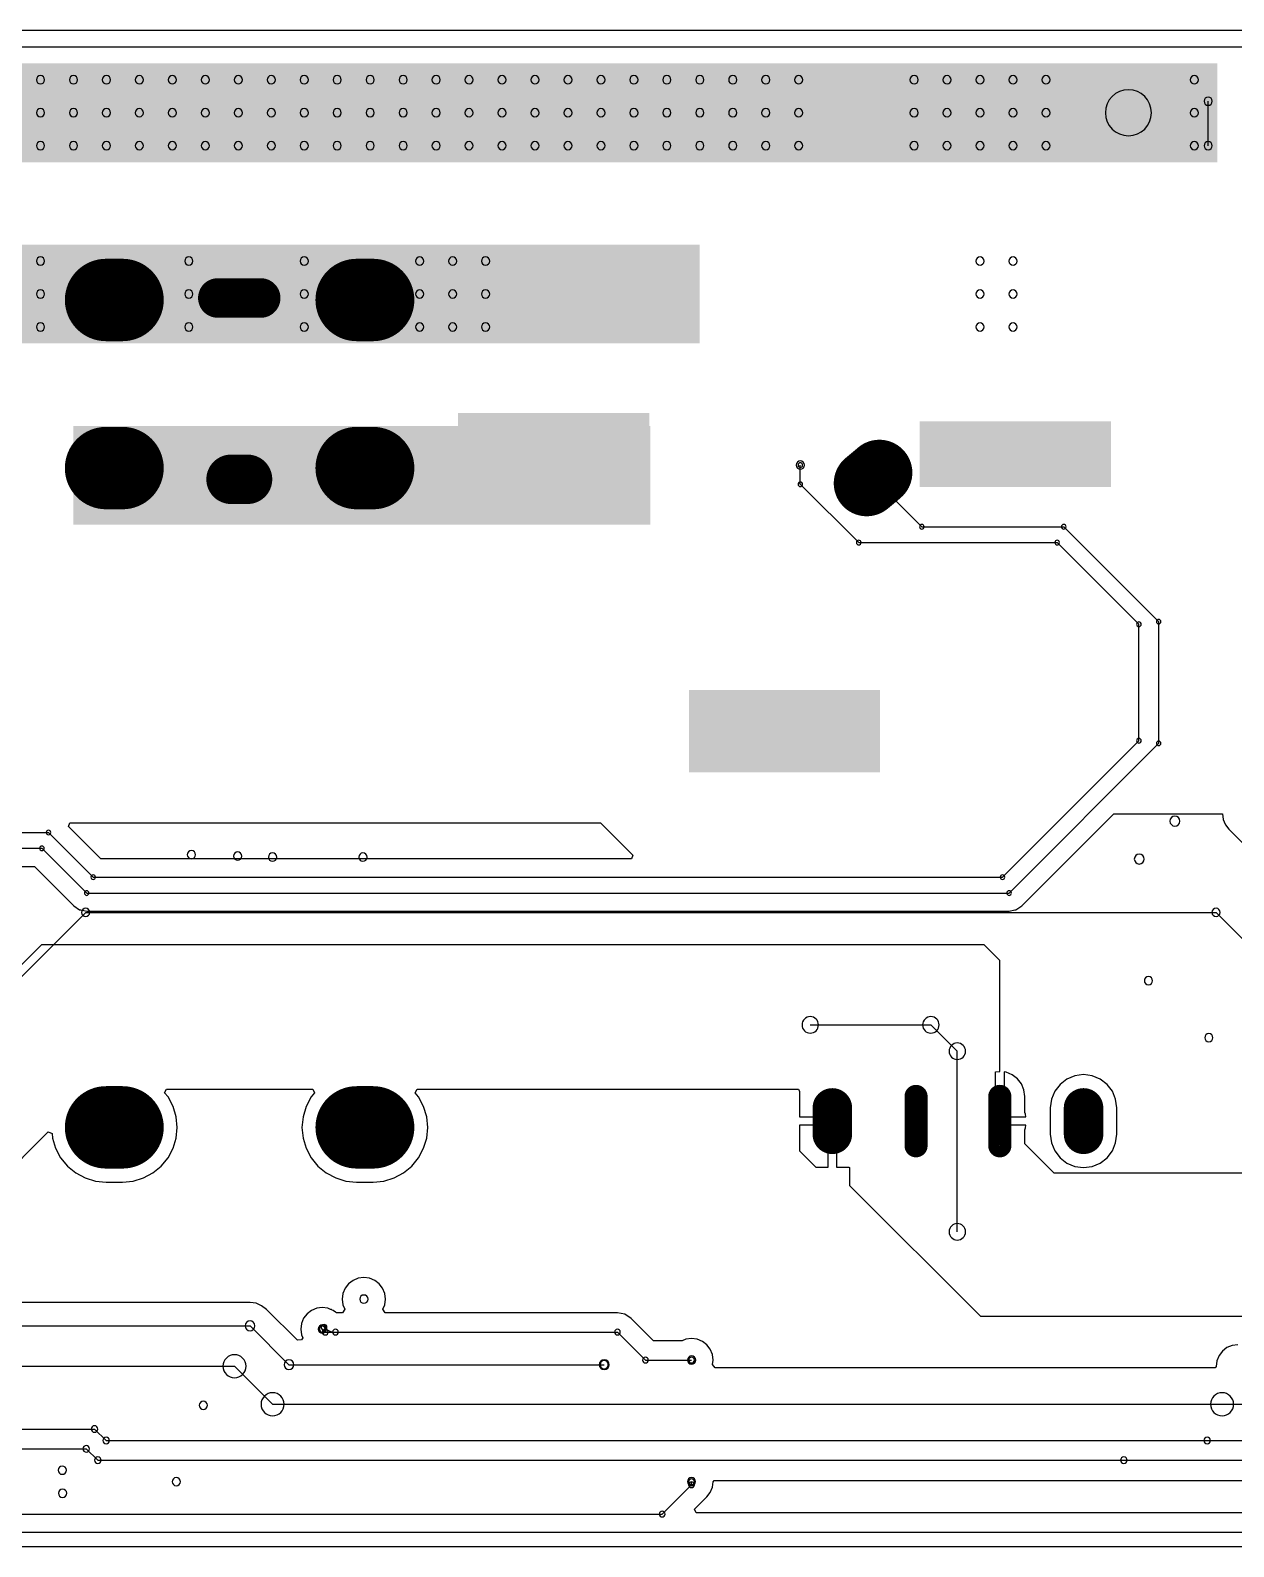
# Model space of a CAD drawing. Header units: inches. Extents: x 32166 to 34772, y 2386 to 4229.
# Drawn here: x 33902.7 to 34060.4, y 3322.5 to 3521.2 of the extents above; entities that cross this region are included whole.
import ezdxf

# ---------------------------------------------------------------- set-up
doc = ezdxf.new("R2010")
doc.units = ezdxf.units.IN
doc.header["$LTSCALE"] = 0.64311
doc.header["$MEASUREMENT"] = 0
for name, color, linetype in [('KEEPOUTLAYER', 6, 'CONTINUOUS'), ('MIDLAYER2', 76, 'CONTINUOUS'), ('MULTILAYER', 9, 'CONTINUOUS')]:
    doc.layers.add(name, color=color, linetype=linetype)

msp = doc.modelspace()

# ---------------------------------------------------------------- linework, layer by layer
at = {"layer": 'KEEPOUTLAYER'}
for p, q in [((32893.17, 3521.21), (34340.37, 3521.21)), ((34004.92, 3390.87), (34020.73, 3390.87)), ((34020.73, 3390.87), (34024.19, 3387.42)), ((34024.19, 3363.75), (34024.19, 3387.42)), ((32893.17, 3322.49), (34340.37, 3322.49))]:
    msp.add_line(p, q, dxfattribs=at)
for centre, start, end in [((34004.92, 3390.87), 0, 180), ((34004.92, 3390.87), 180, 0), ((34020.73, 3390.87), 0, 180), ((34020.73, 3390.87), 0, 180), ((34020.73, 3390.87), 180, 0), ((34020.73, 3390.87), 180, 0), ((34024.19, 3387.42), 0, 180), ((34024.19, 3387.42), 0, 180), ((34024.19, 3387.42), 180, 0), ((34024.19, 3387.42), 180, 0), ((34024.19, 3363.75), 0, 180), ((34024.19, 3363.75), 180, 0)]:
    msp.add_arc(centre, 1.08, start, end, dxfattribs=at)
at = {"layer": 'MIDLAYER2'}
for p, q in [((32961.21, 3519.05), (34061.77, 3519.05)), ((34057.06, 3506.09), (34057.06, 3511.92)), ((34003.62, 3461.72), (34003.62, 3464.23)), ((34003.62, 3461.72), (34011.27, 3454.08)), ((34013.15, 3462.54), (34019.54, 3456.15)), ((34019.54, 3456.15), (34038.14, 3456.15)), ((34038.14, 3456.15), (34050.58, 3443.71)), ((34011.27, 3454.08), (34037.28, 3454.08)), ((34037.28, 3454.08), (34047.99, 3443.37)), ((34047.99, 3428.11), (34047.99, 3443.37)), ((34050.58, 3427.77), (34050.58, 3443.71)), ((34030.11, 3410.23), (34047.99, 3428.11)), ((34030.97, 3408.15), (34050.58, 3427.77)), ((34032.65, 3406.47), (34044.7, 3418.52)), ((34044.7, 3418.52), (34058.94, 3418.52)), ((34058.94, 3418.52), (34058.94, 3418.52)), ((34058.94, 3418.52), (34059.03, 3417.79)), ((33877.68, 3416.08), (33905.1, 3416.08)), ((33905.1, 3416.08), (33910.95, 3410.23)), ((33907.7, 3416.85), (33907.91, 3417.36)), ((33911.94, 3412.61), (33907.7, 3416.85)), ((33907.91, 3417.36), (33977.44, 3417.36)), ((33977.44, 3417.36), (33981.69, 3413.11)), ((34059.03, 3417.79), (34059.15, 3417.5)), ((34059.15, 3417.5), (34059.32, 3417.1)), ((34059.32, 3417.1), (34059.77, 3416.52)), ((34059.77, 3416.52), (34065.29, 3411)), ((33878.54, 3414.01), (33904.24, 3414.01)), ((33904.24, 3414.01), (33910.1, 3408.15)), ((33981.48, 3412.61), (33911.94, 3412.61)), ((33981.69, 3413.11), (33981.48, 3412.61)), ((33892.79, 3411.63), (33903.26, 3411.63)), ((33903.26, 3411.63), (33908.41, 3406.47)), ((33910.95, 3410.23), (34030.11, 3410.23)), ((33910.1, 3408.15), (34030.97, 3408.15)), ((33908.41, 3406.47), (33908.41, 3406.47)), ((33908.41, 3406.47), (33909.18, 3405.96)), ((34031.88, 3405.96), (34032.65, 3406.47)), ((33894.15, 3389.79), (33909.97, 3405.61)), ((33909.18, 3405.96), (33909.34, 3405.93)), ((33909.34, 3405.93), (33910.1, 3405.78)), ((33909.97, 3405.61), (34058.1, 3405.61)), ((33910.1, 3405.78), (33910.1, 3405.78)), ((33910.1, 3405.78), (34030.97, 3405.78)), ((34030.97, 3405.78), (34031.73, 3405.93)), ((34030.97, 3405.78), (34030.97, 3405.78)), ((34031.73, 3405.93), (34031.88, 3405.96)), ((34058.1, 3405.61), (34062.07, 3401.63)), ((33904.18, 3401.37), (33896.22, 3393.42)), ((34027.69, 3401.37), (33904.18, 3401.37)), ((34029.76, 3399.3), (34027.69, 3401.37)), ((34029.76, 3384.77), (34029.76, 3399.3)), ((34029.21, 3384.7), (34029.76, 3384.77)), ((34029.21, 3378.26), (34029.21, 3384.7)), ((34030.61, 3384.66), (34030.31, 3384.7)), ((34030.31, 3384.7), (34030.31, 3378.81)), ((34031.39, 3384.33), (34030.61, 3384.66)), ((34032.07, 3383.81), (34031.39, 3384.33)), ((34040.73, 3384.35), (34039.6, 3384.2)), ((34041.86, 3384.2), (34040.73, 3384.35)), ((33920.32, 3381.95), (33920.55, 3382.45)), ((33920.55, 3382.45), (33939.73, 3382.45)), ((33939.73, 3382.45), (33939.96, 3381.95)), ((33953.15, 3381.95), (33953.39, 3382.45)), ((33953.39, 3382.45), (34003.37, 3382.45)), ((34003.37, 3382.45), (34003.49, 3382.15)), ((34032.59, 3383.13), (34032.07, 3383.81)), ((34032.92, 3382.35), (34032.59, 3383.13)), ((34033.03, 3381.5), (34032.92, 3382.35)), ((34037.65, 3383.07), (34036.96, 3382.17)), ((34038.55, 3383.76), (34037.65, 3383.07)), ((34039.6, 3384.2), (34038.55, 3383.76)), ((34042.91, 3383.76), (34041.86, 3384.2)), ((34043.81, 3383.07), (34042.91, 3383.76)), ((34044.51, 3382.17), (34043.81, 3383.07)), ((33920.76, 3381.42), (33920.32, 3381.95)), ((33921.42, 3380.18), (33920.76, 3381.42)), ((33939.52, 3381.42), (33938.86, 3380.18)), ((33939.96, 3381.95), (33939.52, 3381.42)), ((33953.59, 3381.42), (33953.15, 3381.95)), ((33954.25, 3380.18), (33953.59, 3381.42)), ((34003.49, 3382.15), (34003.49, 3382.15)), ((34003.49, 3382.15), (34003.49, 3382.15)), ((34003.49, 3382.15), (34003.49, 3378.81)), ((34033.03, 3379.4), (34033.03, 3381.5)), ((34036.52, 3381.12), (34036.37, 3379.99)), ((34036.96, 3382.17), (34036.52, 3381.12)), ((34044.94, 3381.12), (34044.51, 3382.17)), ((34045.09, 3379.99), (34044.94, 3381.12)), ((33921.83, 3378.84), (33921.42, 3380.18)), ((33921.97, 3377.44), (33921.83, 3378.84)), ((33938.45, 3378.84), (33938.31, 3377.44)), ((33938.86, 3380.18), (33938.45, 3378.84)), ((33954.66, 3378.84), (33954.25, 3380.18)), ((33954.8, 3377.44), (33954.66, 3378.84)), ((34003.49, 3378.81), (34007.81, 3378.81)), ((34007.81, 3378.81), (34007.81, 3378.26)), ((34007.81, 3378.26), (34008.36, 3378.26)), ((34008.36, 3378.26), (34008.36, 3372.21)), ((34029.76, 3378.26), (34029.21, 3378.26)), ((34029.76, 3377.71), (34029.76, 3378.26)), ((34030.31, 3378.81), (34033.17, 3378.81)), ((34033.13, 3379.16), (34033.03, 3379.4)), ((34033.17, 3378.81), (34033.13, 3379.16)), ((34036.37, 3379.99), (34036.37, 3376.53)), ((34045.09, 3376.53), (34045.09, 3379.99)), ((33883.2, 3354.99), (33905.04, 3376.84)), ((33905.04, 3376.84), (33905.56, 3376.65)), ((33905.56, 3376.65), (33905.62, 3376.04)), ((33921.83, 3376.04), (33921.97, 3377.44)), ((33938.31, 3377.44), (33938.45, 3376.04)), ((33954.66, 3376.04), (33954.8, 3377.44)), ((34007.26, 3377.71), (34003.49, 3377.71)), ((34003.49, 3377.71), (34003.49, 3374.37)), ((34007.26, 3372.21), (34007.26, 3377.71)), ((34033.17, 3377.71), (34029.76, 3377.71)), ((34033.03, 3377.12), (34033.13, 3377.36)), ((34033.03, 3375.29), (34033.03, 3377.12)), ((34033.13, 3377.36), (34033.17, 3377.71)), ((34036.37, 3376.53), (34036.52, 3375.4)), ((34044.94, 3375.4), (34045.09, 3376.53)), ((33905.62, 3376.04), (33906.03, 3374.7)), ((33906.03, 3374.7), (33906.69, 3373.46)), ((33920.76, 3373.46), (33921.42, 3374.7)), ((33921.42, 3374.7), (33921.83, 3376.04)), ((33938.45, 3376.04), (33938.86, 3374.7)), ((33938.86, 3374.7), (33939.52, 3373.46)), ((33953.59, 3373.46), (33954.25, 3374.7)), ((33954.25, 3374.7), (33954.66, 3376.04)), ((34003.49, 3374.37), (34005.65, 3372.21)), ((34036.89, 3371.43), (34033.03, 3375.29)), ((34036.52, 3375.4), (34036.96, 3374.35)), ((34036.96, 3374.35), (34037.65, 3373.45)), ((34043.81, 3373.45), (34044.51, 3374.35)), ((34044.51, 3374.35), (34044.94, 3375.4)), ((33906.69, 3373.46), (33907.58, 3372.37)), ((33907.58, 3372.37), (33908.66, 3371.48)), ((33918.78, 3371.48), (33919.87, 3372.37)), ((33919.87, 3372.37), (33920.76, 3373.46)), ((33939.52, 3373.46), (33940.41, 3372.37)), ((33940.41, 3372.37), (33941.5, 3371.48)), ((33951.62, 3371.48), (33952.7, 3372.37)), ((33952.7, 3372.37), (33953.59, 3373.46)), ((34037.65, 3373.45), (34038.55, 3372.76)), ((34038.55, 3372.76), (34039.6, 3372.32)), ((34039.6, 3372.32), (34040.73, 3372.17)), ((34040.73, 3372.17), (34041.86, 3372.32)), ((34041.86, 3372.32), (34042.91, 3372.76)), ((34042.91, 3372.76), (34043.81, 3373.45)), ((33908.66, 3371.48), (33909.9, 3370.82)), ((33909.9, 3370.82), (33911.25, 3370.41)), ((33911.25, 3370.41), (33912.64, 3370.28)), ((33914.8, 3370.28), (33916.2, 3370.41)), ((33916.2, 3370.41), (33917.54, 3370.82)), ((33917.54, 3370.82), (33918.78, 3371.48)), ((33941.5, 3371.48), (33942.73, 3370.82)), ((33942.73, 3370.82), (33944.08, 3370.41)), ((33944.08, 3370.41), (33945.48, 3370.28)), ((33947.64, 3370.28), (33949.03, 3370.41)), ((33949.03, 3370.41), (33950.38, 3370.82)), ((33950.38, 3370.82), (33951.62, 3371.48)), ((34005.65, 3372.21), (34007.26, 3372.21)), ((34008.36, 3372.21), (34009.97, 3372.21)), ((34009.97, 3372.21), (34009.97, 3372.21)), ((34009.97, 3372.21), (34009.97, 3372.21)), ((34009.97, 3372.21), (34010.06, 3372.18)), ((34010.06, 3372.18), (34010.06, 3369.84)), ((34082.77, 3371.43), (34036.89, 3371.43)), ((33912.64, 3370.28), (33914.8, 3370.28)), ((33945.48, 3370.28), (33947.64, 3370.28)), ((34010.06, 3369.84), (34027.21, 3352.69)), ((33944.42, 3356.93), (33943.97, 3356.35)), ((33945.01, 3357.39), (33944.42, 3356.93)), ((33945.69, 3357.67), (33945.01, 3357.39)), ((33946.43, 3357.76), (33945.69, 3357.67)), ((33947.16, 3357.67), (33946.43, 3357.76)), ((33947.84, 3357.39), (33947.16, 3357.67)), ((33948.43, 3356.93), (33947.84, 3357.39)), ((33948.88, 3356.35), (33948.43, 3356.93)), ((33931.51, 3354.48), (33883.41, 3354.48)), ((33932.3, 3354.38), (33931.51, 3354.48)), ((33943.69, 3355.67), (33943.59, 3354.93)), ((33943.59, 3354.93), (33943.69, 3354.2)), ((33943.97, 3356.35), (33943.69, 3355.67)), ((33949.16, 3355.67), (33948.88, 3356.35)), ((33949.26, 3354.93), (33949.16, 3355.67)), ((33949.16, 3354.2), (33949.26, 3354.93)), ((33933.03, 3354.07), (33932.3, 3354.38)), ((33933.67, 3353.59), (33933.03, 3354.07)), ((33937.71, 3349.54), (33933.67, 3353.59)), ((33938.53, 3352.42), (33938.25, 3351.73)), ((33938.98, 3353), (33938.53, 3352.42)), ((33939.57, 3353.45), (33938.98, 3353)), ((33940.25, 3353.74), (33939.57, 3353.45)), ((33940.98, 3353.83), (33940.25, 3353.74)), ((33941.72, 3353.74), (33940.98, 3353.83)), ((33942.06, 3353.59), (33941.72, 3353.74)), ((33942.18, 3353.57), (33942.06, 3353.59)), ((33942.28, 3353.5), (33942.18, 3353.57)), ((33942.4, 3353.45), (33942.28, 3353.5)), ((33942.69, 3353.23), (33942.4, 3353.45)), ((33942.82, 3353.14), (33942.69, 3353.23)), ((33943.63, 3353.14), (33942.82, 3353.14)), ((33943.94, 3353.6), (33943.63, 3353.14)), ((33943.69, 3354.2), (33943.94, 3353.6)), ((33948.91, 3353.6), (33949.16, 3354.2)), ((33949.22, 3353.14), (33948.91, 3353.6)), ((33979.65, 3353.14), (33949.22, 3353.14)), ((33980.62, 3352.95), (33979.65, 3353.14)), ((33981.44, 3352.4), (33980.62, 3352.95)), ((34027.21, 3352.69), (34090.07, 3352.69)), ((33877.61, 3351.43), (33931.51, 3351.43)), ((33931.51, 3351.43), (33936.61, 3346.34)), ((33938.25, 3351.73), (33938.15, 3351)), ((33938.15, 3351), (33938.25, 3350.27)), ((33940.98, 3351), (33941.37, 3350.61)), ((33941.37, 3350.61), (33979.65, 3350.61)), ((33979.65, 3350.61), (33983.32, 3346.94)), ((33984.37, 3349.47), (33981.44, 3352.4)), ((33938.26, 3349.6), (33937.71, 3349.54)), ((33938.25, 3350.27), (33938.42, 3349.84)), ((33938.42, 3349.84), (33938.26, 3349.6)), ((33988.14, 3349.47), (33984.37, 3349.47)), ((33988.63, 3349.68), (33988.14, 3349.47)), ((33989.37, 3349.77), (33988.63, 3349.68)), ((33990.1, 3349.68), (33989.37, 3349.77)), ((33990.78, 3349.39), (33990.1, 3349.68)), ((33991.37, 3348.94), (33990.78, 3349.39)), ((33991.82, 3348.36), (33991.37, 3348.94)), ((34059.53, 3348.57), (34058.95, 3348.12)), ((34060.22, 3348.86), (34059.53, 3348.57)), ((34060.95, 3348.95), (34060.22, 3348.86)), ((33983.32, 3346.94), (33989.37, 3346.94)), ((33992.1, 3347.67), (33991.82, 3348.36)), ((33992.2, 3346.94), (33992.1, 3347.67)), ((33992.12, 3346.36), (33992.2, 3346.94)), ((34058.21, 3346.85), (34058.12, 3346.12)), ((34058.5, 3347.54), (34058.21, 3346.85)), ((34058.95, 3348.12), (34058.5, 3347.54)), ((33899.62, 3346.14), (33929.47, 3346.14)), ((33929.47, 3346.14), (33934.46, 3341.15)), ((33936.61, 3346.34), (33977.92, 3346.34)), ((33992.48, 3345.94), (33992.12, 3346.36)), ((34057.96, 3345.94), (33992.48, 3345.94)), ((34058.12, 3346.12), (34057.96, 3345.94)), ((33934.46, 3341.15), (34058.89, 3341.15)), ((34058.89, 3341.15), (34058.89, 3341.15)), ((34058.89, 3341.15), (34071.97, 3341.15)), ((33891.7, 3337.91), (33911.12, 3337.91)), ((33911.12, 3337.91), (33912.64, 3336.4)), ((33892.77, 3335.32), (33910.05, 3335.32)), ((33910.05, 3335.32), (33911.56, 3333.81)), ((33912.64, 3336.4), (34056.92, 3336.4)), ((34056.92, 3336.4), (34056.92, 3336.4)), ((34056.92, 3336.4), (34087.01, 3336.4)), ((33911.56, 3333.81), (34046, 3333.81)), ((34046, 3333.81), (34046, 3333.81)), ((34046, 3333.81), (34088.08, 3333.81)), ((33985.52, 3326.76), (33989.36, 3330.61)), ((33989.36, 3330.61), (33989.36, 3331)), ((33992.1, 3330.27), (33992.2, 3331)), ((33992.2, 3331), (33992.34, 3331.17)), ((33992.34, 3331.17), (34046, 3331.17)), ((34046, 3331.17), (34046, 3331.16)), ((34046, 3331.16), (34088.08, 3331.16)), ((33989.76, 3327.42), (33991.16, 3328.82)), ((33991.16, 3328.82), (33991.18, 3328.85)), ((33991.18, 3328.85), (33991.37, 3329)), ((33991.37, 3329), (33991.82, 3329.58)), ((33991.82, 3329.58), (33992.1, 3330.27)), ((33774.02, 3326.76), (33985.52, 3326.76)), ((33989.97, 3326.92), (33989.76, 3327.42)), ((34099.45, 3326.92), (33989.97, 3326.92)), ((33712.65, 3324.38), (34283.21, 3324.38))]:
    msp.add_line(p, q, dxfattribs=at)
for points, const_width in [([(33912.64, 3485.87), (33914.8, 3485.87)], 10.8), ([(33945.48, 3485.87), (33947.64, 3485.87)], 10.8), ([(33932.9, 3486.13), (33927.29, 3486.13)], 5.18), ([(33912.64, 3463.84), (33914.8, 3463.84)], 10.8), ([(33945.48, 3463.84), (33947.64, 3463.84)], 10.8), ([(34013.98, 3463.23), (34012.32, 3461.84)], 8.64), ([(33931.18, 3462.37), (33929.02, 3462.37)], 6.48), ([(33912.64, 3377.44), (33914.8, 3377.44)], 10.8), ([(33945.48, 3377.44), (33947.64, 3377.44)], 10.8), ([(34007.81, 3379.99), (34007.81, 3376.53)], 5.18), ([(34018.79, 3381.5), (34018.79, 3375.02)], 3.02), ([(34029.76, 3381.5), (34029.76, 3375.02)], 3.02), ([(34040.73, 3379.99), (34040.73, 3376.53)], 5.18)]:
    msp.add_lwpolyline(points, dxfattribs=dict(at, const_width=const_width))
for points, const_width in [([(33915.34, 3485.87, 1), (33909.94, 3485.87, 1)], 5.4), ([(33917.5, 3485.87, 1), (33912.1, 3485.87, 1)], 5.4), ([(33948.18, 3485.87, 1), (33942.78, 3485.87, 1)], 5.4), ([(33950.34, 3485.87, 1), (33944.94, 3485.87, 1)], 5.4), ([(33927.29, 3487.43, 1), (33927.29, 3484.83, 1)], 2.59), ([(33932.9, 3487.43, 1), (33932.9, 3484.83, 1)], 2.59), ([(33915.34, 3463.84, 1), (33909.94, 3463.84, 1)], 5.4), ([(33917.5, 3463.84, 1), (33912.1, 3463.84, 1)], 5.4), ([(33948.18, 3463.84, 1), (33942.78, 3463.84, 1)], 5.4), ([(33950.34, 3463.84, 1), (33944.94, 3463.84, 1)], 5.4), ([(34010.93, 3463.5, 1), (34013.71, 3460.19, 1)], 4.32), ([(34012.59, 3464.89, 1), (34015.37, 3461.58, 1)], 4.32), ([(33929.02, 3463.99, 1), (33929.02, 3460.75, 1)], 3.24), ([(33931.18, 3463.99, 1), (33931.18, 3460.75, 1)], 3.24), ([(33915.34, 3377.44, 1), (33909.94, 3377.44, 1)], 5.4), ([(33917.5, 3377.44, 1), (33912.1, 3377.44, 1)], 5.4), ([(33948.18, 3377.44, 1), (33942.78, 3377.44, 1)], 5.4), ([(33950.34, 3377.44, 1), (33944.94, 3377.44, 1)], 5.4), ([(34006.52, 3379.99, 1), (34009.11, 3379.99, 1)], 2.59), ([(34018.03, 3381.5, 1), (34019.54, 3381.5, 1)], 1.51), ([(34029, 3381.5, 1), (34030.52, 3381.5, 1)], 1.51), ([(34039.44, 3379.99, 1), (34042.03, 3379.99, 1)], 2.59), ([(34006.52, 3376.53, 1), (34009.11, 3376.53, 1)], 2.59), ([(34039.44, 3376.53, 1), (34042.03, 3376.53, 1)], 2.59), ([(34018.03, 3375.02, 1), (34019.54, 3375.02, 1)], 1.51), ([(34029, 3375.02, 1), (34030.52, 3375.02, 1)], 1.51)]:
    msp.add_lwpolyline(points, format="xyb", close=True, dxfattribs=dict(at, const_width=const_width))
for centre, radius, start, end in [((33904.05, 3514.73), 0.54, 0, 180), ((33904.05, 3514.73), 0.54, 180, 0), ((33908.37, 3514.73), 0.54, 0, 180), ((33908.37, 3514.73), 0.54, 180, 0), ((33912.69, 3514.73), 0.54, 0, 180), ((33912.69, 3514.73), 0.54, 180, 0), ((33917.01, 3514.73), 0.54, 0, 180), ((33917.01, 3514.73), 0.54, 180, 0), ((33921.33, 3514.73), 0.54, 0, 180), ((33921.33, 3514.73), 0.54, 180, 0), ((33925.65, 3514.73), 0.54, 0, 180), ((33925.65, 3514.73), 0.54, 180, 0), ((33929.97, 3514.73), 0.54, 0, 180), ((33929.97, 3514.73), 0.54, 180, 0), ((33934.29, 3514.73), 0.54, 0, 180), ((33934.29, 3514.73), 0.54, 180, 0), ((33938.61, 3514.73), 0.54, 0, 180), ((33938.61, 3514.73), 0.54, 180, 0), ((33942.93, 3514.73), 0.54, 0, 180), ((33942.93, 3514.73), 0.54, 180, 0), ((33947.25, 3514.73), 0.54, 0, 180), ((33947.25, 3514.73), 0.54, 180, 0), ((33951.57, 3514.73), 0.54, 0, 180), ((33951.57, 3514.73), 0.54, 180, 0), ((33955.89, 3514.73), 0.54, 0, 180), ((33955.89, 3514.73), 0.54, 180, 0), ((33960.21, 3514.73), 0.54, 0, 180), ((33960.21, 3514.73), 0.54, 180, 0), ((33964.53, 3514.73), 0.54, 0, 180), ((33964.53, 3514.73), 0.54, 180, 0), ((33968.85, 3514.73), 0.54, 0, 180), ((33968.85, 3514.73), 0.54, 180, 0), ((33973.17, 3514.73), 0.54, 0, 180), ((33973.17, 3514.73), 0.54, 180, 0), ((33977.49, 3514.73), 0.54, 0, 180), ((33977.49, 3514.73), 0.54, 180, 0), ((33981.81, 3514.73), 0.54, 0, 180), ((33981.81, 3514.73), 0.54, 180, 0), ((33986.13, 3514.73), 0.54, 0, 180), ((33986.13, 3514.73), 0.54, 180, 0), ((33990.45, 3514.73), 0.54, 0, 180), ((33990.45, 3514.73), 0.54, 180, 0), ((33994.77, 3514.73), 0.54, 0, 180), ((33994.77, 3514.73), 0.54, 180, 0), ((33999.09, 3514.73), 0.54, 0, 180), ((33999.09, 3514.73), 0.54, 180, 0), ((34003.41, 3514.73), 0.54, 0, 180), ((34003.41, 3514.73), 0.54, 180, 0), ((34018.53, 3514.73), 0.54, 0, 180), ((34018.53, 3514.73), 0.54, 180, 0), ((34022.85, 3514.73), 0.54, 0, 180), ((34022.85, 3514.73), 0.54, 180, 0), ((34027.17, 3514.73), 0.54, 0, 180), ((34027.17, 3514.73), 0.54, 180, 0), ((34031.49, 3514.73), 0.54, 0, 180), ((34031.49, 3514.73), 0.54, 180, 0), ((34035.81, 3514.73), 0.54, 0, 180), ((34035.81, 3514.73), 0.54, 180, 0), ((34046.61, 3510.41), 3.02, 0, 180), ((34055.25, 3514.73), 0.54, 0, 180), ((34055.25, 3514.73), 0.54, 180, 0), ((34057.06, 3511.92), 0.54, 0, 180), ((34057.06, 3511.92), 0.54, 180, 0), ((33904.05, 3510.41), 0.54, 0, 180), ((33904.05, 3510.41), 0.54, 180, 0), ((33908.37, 3510.41), 0.54, 0, 180), ((33908.37, 3510.41), 0.54, 180, 0), ((33912.69, 3510.41), 0.54, 0, 180), ((33912.69, 3510.41), 0.54, 180, 0), ((33917.01, 3510.41), 0.54, 0, 180), ((33917.01, 3510.41), 0.54, 180, 0), ((33921.33, 3510.41), 0.54, 0, 180), ((33921.33, 3510.41), 0.54, 180, 0), ((33925.65, 3510.41), 0.54, 0, 180), ((33925.65, 3510.41), 0.54, 180, 0), ((33929.97, 3510.41), 0.54, 0, 180), ((33929.97, 3510.41), 0.54, 180, 0), ((33934.29, 3510.41), 0.54, 0, 180), ((33934.29, 3510.41), 0.54, 180, 0), ((33938.61, 3510.41), 0.54, 0, 180), ((33938.61, 3510.41), 0.54, 180, 0), ((33942.93, 3510.41), 0.54, 0, 180), ((33942.93, 3510.41), 0.54, 180, 0), ((33947.25, 3510.41), 0.54, 0, 180), ((33947.25, 3510.41), 0.54, 180, 0), ((33951.57, 3510.41), 0.54, 0, 180), ((33951.57, 3510.41), 0.54, 180, 0), ((33955.89, 3510.41), 0.54, 0, 180), ((33955.89, 3510.41), 0.54, 180, 0), ((33960.21, 3510.41), 0.54, 0, 180), ((33960.21, 3510.41), 0.54, 180, 0), ((33964.53, 3510.41), 0.54, 0, 180), ((33964.53, 3510.41), 0.54, 180, 0), ((33968.85, 3510.41), 0.54, 0, 180), ((33968.85, 3510.41), 0.54, 180, 0), ((33973.17, 3510.41), 0.54, 0, 180), ((33973.17, 3510.41), 0.54, 180, 0), ((33977.49, 3510.41), 0.54, 0, 180), ((33977.49, 3510.41), 0.54, 180, 0), ((33981.81, 3510.41), 0.54, 0, 180), ((33981.81, 3510.41), 0.54, 180, 0), ((33986.13, 3510.41), 0.54, 0, 180), ((33986.13, 3510.41), 0.54, 180, 0), ((33990.45, 3510.41), 0.54, 0, 180), ((33990.45, 3510.41), 0.54, 180, 0), ((33994.77, 3510.41), 0.54, 0, 180), ((33994.77, 3510.41), 0.54, 180, 0), ((33999.09, 3510.41), 0.54, 0, 180), ((33999.09, 3510.41), 0.54, 180, 0), ((34003.41, 3510.41), 0.54, 0, 180), ((34003.41, 3510.41), 0.54, 180, 0), ((34018.53, 3510.41), 0.54, 0, 180), ((34018.53, 3510.41), 0.54, 180, 0), ((34022.85, 3510.41), 0.54, 0, 180), ((34022.85, 3510.41), 0.54, 180, 0), ((34027.17, 3510.41), 0.54, 0, 180), ((34027.17, 3510.41), 0.54, 180, 0), ((34031.49, 3510.41), 0.54, 0, 180), ((34031.49, 3510.41), 0.54, 180, 0), ((34035.81, 3510.41), 0.54, 0, 180), ((34035.81, 3510.41), 0.54, 180, 0), ((34046.61, 3510.41), 3.02, 180, 0), ((34055.25, 3510.41), 0.54, 0, 180), ((34055.25, 3510.41), 0.54, 180, 0), ((33904.05, 3506.09), 0.54, 0, 180), ((33904.05, 3506.09), 0.54, 180, 0), ((33908.37, 3506.09), 0.54, 0, 180), ((33908.37, 3506.09), 0.54, 180, 0), ((33912.69, 3506.09), 0.54, 0, 180), ((33912.69, 3506.09), 0.54, 180, 0), ((33917.01, 3506.09), 0.54, 0, 180), ((33917.01, 3506.09), 0.54, 180, 0), ((33921.33, 3506.09), 0.54, 0, 180), ((33921.33, 3506.09), 0.54, 180, 0), ((33925.65, 3506.09), 0.54, 0, 180), ((33925.65, 3506.09), 0.54, 180, 0), ((33929.97, 3506.09), 0.54, 0, 180), ((33929.97, 3506.09), 0.54, 180, 0), ((33934.29, 3506.09), 0.54, 0, 180), ((33934.29, 3506.09), 0.54, 180, 0), ((33938.61, 3506.09), 0.54, 0, 180), ((33938.61, 3506.09), 0.54, 180, 0), ((33942.93, 3506.09), 0.54, 0, 180), ((33942.93, 3506.09), 0.54, 180, 0), ((33947.25, 3506.09), 0.54, 0, 180), ((33947.25, 3506.09), 0.54, 180, 0), ((33951.57, 3506.09), 0.54, 0, 180), ((33951.57, 3506.09), 0.54, 180, 0), ((33955.89, 3506.09), 0.54, 0, 180), ((33955.89, 3506.09), 0.54, 180, 0), ((33960.21, 3506.09), 0.54, 0, 180), ((33960.21, 3506.09), 0.54, 180, 0), ((33964.53, 3506.09), 0.54, 0, 180), ((33964.53, 3506.09), 0.54, 180, 0), ((33968.85, 3506.09), 0.54, 0, 180), ((33968.85, 3506.09), 0.54, 180, 0), ((33973.17, 3506.09), 0.54, 0, 180), ((33973.17, 3506.09), 0.54, 180, 0), ((33977.49, 3506.09), 0.54, 0, 180), ((33977.49, 3506.09), 0.54, 180, 0), ((33981.81, 3506.09), 0.54, 0, 180), ((33981.81, 3506.09), 0.54, 180, 0), ((33986.13, 3506.09), 0.54, 0, 180), ((33986.13, 3506.09), 0.54, 180, 0), ((33990.45, 3506.09), 0.54, 0, 180), ((33990.45, 3506.09), 0.54, 180, 0), ((33994.77, 3506.09), 0.54, 0, 180), ((33994.77, 3506.09), 0.54, 180, 0), ((33999.09, 3506.09), 0.54, 0, 180), ((33999.09, 3506.09), 0.54, 180, 0), ((34003.41, 3506.09), 0.54, 0, 180), ((34003.41, 3506.09), 0.54, 180, 0), ((34018.53, 3506.09), 0.54, 0, 180), ((34018.53, 3506.09), 0.54, 180, 0), ((34022.85, 3506.09), 0.54, 0, 180), ((34022.85, 3506.09), 0.54, 180, 0), ((34027.17, 3506.09), 0.54, 0, 180), ((34027.17, 3506.09), 0.54, 180, 0), ((34031.49, 3506.09), 0.54, 0, 180), ((34031.49, 3506.09), 0.54, 180, 0), ((34035.81, 3506.09), 0.54, 0, 180), ((34035.81, 3506.09), 0.54, 180, 0), ((34055.25, 3506.09), 0.54, 0, 180), ((34055.25, 3506.09), 0.54, 180, 0), ((34057.06, 3506.09), 0.54, 0, 180), ((34057.06, 3506.09), 0.54, 180, 0), ((33904.05, 3490.97), 0.54, 0, 180), ((33904.05, 3490.97), 0.54, 180, 0), ((33923.49, 3490.97), 0.54, 0, 180), ((33923.49, 3490.97), 0.54, 180, 0), ((33938.61, 3490.97), 0.54, 0, 180), ((33938.61, 3490.97), 0.54, 180, 0), ((33953.73, 3490.97), 0.54, 0, 180), ((33953.73, 3490.97), 0.54, 180, 0), ((33958.05, 3490.97), 0.54, 0, 180), ((33958.05, 3490.97), 0.54, 180, 0), ((33962.37, 3490.97), 0.54, 0, 180), ((33962.37, 3490.97), 0.54, 180, 0), ((34027.17, 3490.97), 0.54, 0, 180), ((34027.17, 3490.97), 0.54, 180, 0), ((34031.49, 3490.97), 0.54, 0, 180), ((34031.49, 3490.97), 0.54, 180, 0), ((33904.05, 3486.65), 0.54, 0, 180), ((33904.05, 3486.65), 0.54, 180, 0), ((33923.49, 3486.65), 0.54, 0, 180), ((33923.49, 3486.65), 0.54, 180, 0), ((33938.61, 3486.65), 0.54, 0, 180), ((33938.61, 3486.65), 0.54, 180, 0), ((33953.73, 3486.65), 0.54, 0, 180), ((33953.73, 3486.65), 0.54, 180, 0), ((33958.05, 3486.65), 0.54, 0, 180), ((33958.05, 3486.65), 0.54, 180, 0), ((33962.37, 3486.65), 0.54, 0, 180), ((33962.37, 3486.65), 0.54, 180, 0), ((34027.17, 3486.65), 0.54, 0, 180), ((34027.17, 3486.65), 0.54, 180, 0), ((34031.49, 3486.65), 0.54, 0, 180), ((34031.49, 3486.65), 0.54, 180, 0), ((33904.05, 3482.33), 0.54, 0, 180), ((33904.05, 3482.33), 0.54, 180, 0), ((33923.49, 3482.33), 0.54, 0, 180), ((33923.49, 3482.33), 0.54, 180, 0), ((33938.61, 3482.33), 0.54, 0, 180), ((33938.61, 3482.33), 0.54, 180, 0), ((33953.73, 3482.33), 0.54, 0, 180), ((33953.73, 3482.33), 0.54, 180, 0), ((33958.05, 3482.33), 0.54, 0, 180), ((33958.05, 3482.33), 0.54, 180, 0), ((33962.37, 3482.33), 0.54, 0, 180), ((33962.37, 3482.33), 0.54, 180, 0), ((34027.17, 3482.33), 0.54, 0, 180), ((34027.17, 3482.33), 0.54, 180, 0), ((34031.49, 3482.33), 0.54, 0, 180), ((34031.49, 3482.33), 0.54, 180, 0), ((34003.62, 3464.23), 0.54, 0, 180), ((34003.62, 3464.23), 0.54, 180, 0), ((34003.62, 3464.23), 0.302, 0, 180), ((34003.62, 3464.23), 0.302, 180, 0), ((34003.62, 3461.72), 0.302, 0, 180), ((34003.62, 3461.72), 0.302, 0, 180), ((34003.62, 3461.72), 0.302, 180, 0), ((34003.62, 3461.72), 0.302, 180, 0), ((34013.15, 3462.54), 0.302, 0, 180), ((34013.15, 3462.54), 0.302, 180, 0), ((34019.54, 3456.15), 0.302, 0, 180), ((34019.54, 3456.15), 0.302, 0, 180), ((34019.54, 3456.15), 0.302, 180, 0), ((34019.54, 3456.15), 0.302, 180, 0), ((34038.14, 3456.15), 0.302, 0, 180), ((34038.14, 3456.15), 0.302, 0, 180), ((34038.14, 3456.15), 0.302, 180, 0), ((34038.14, 3456.15), 0.302, 180, 0), ((34011.27, 3454.08), 0.302, 0, 180), ((34011.27, 3454.08), 0.302, 0, 180), ((34011.27, 3454.08), 0.302, 180, 0), ((34011.27, 3454.08), 0.302, 180, 0), ((34037.28, 3454.08), 0.302, 0, 180), ((34037.28, 3454.08), 0.302, 0, 180), ((34037.28, 3454.08), 0.302, 180, 0), ((34037.28, 3454.08), 0.302, 180, 0), ((34050.58, 3443.71), 0.302, 0, 180), ((34050.58, 3443.71), 0.302, 0, 180), ((34047.99, 3443.37), 0.302, 0, 180), ((34047.99, 3443.37), 0.302, 0, 180), ((34047.99, 3443.37), 0.302, 180, 0), ((34047.99, 3443.37), 0.302, 180, 0), ((34050.58, 3443.71), 0.302, 180, 0), ((34050.58, 3443.71), 0.302, 180, 0), ((34047.99, 3428.11), 0.302, 0, 180), ((34047.99, 3428.11), 0.302, 0, 180), ((34047.99, 3428.11), 0.302, 180, 0), ((34047.99, 3428.11), 0.302, 180, 0), ((34050.58, 3427.77), 0.302, 0, 180), ((34050.58, 3427.77), 0.302, 0, 180), ((34050.58, 3427.77), 0.302, 180, 0), ((34050.58, 3427.77), 0.302, 180, 0), ((34052.7, 3417.57), 0.648, 0, 180), ((33905.1, 3416.08), 0.302, 0, 180), ((33905.1, 3416.08), 0.302, 0, 180), ((33905.1, 3416.08), 0.302, 180, 0), ((33905.1, 3416.08), 0.302, 180, 0), ((34052.7, 3417.57), 0.648, 180, 0), ((33904.24, 3414.01), 0.302, 0, 180), ((33904.24, 3414.01), 0.302, 0, 180), ((33904.24, 3414.01), 0.302, 180, 0), ((33904.24, 3414.01), 0.302, 180, 0), ((33923.83, 3413.17), 0.54, 0, 180), ((33923.83, 3413.17), 0.54, 180, 0), ((33929.88, 3412.99), 0.54, 0, 180), ((33929.88, 3412.99), 0.54, 180, 0), ((33934.46, 3412.86), 0.54, 0, 180), ((33934.46, 3412.86), 0.54, 180, 0), ((33946.3, 3412.86), 0.54, 0, 180), ((33946.3, 3412.86), 0.54, 180, 0), ((34048.03, 3412.6), 0.648, 0, 180), ((34048.03, 3412.6), 0.648, 180, 0), ((33910.95, 3410.23), 0.302, 0, 180), ((33910.95, 3410.23), 0.302, 0, 180), ((33910.95, 3410.23), 0.302, 180, 0), ((33910.95, 3410.23), 0.302, 180, 0), ((34030.11, 3410.23), 0.302, 0, 180), ((34030.11, 3410.23), 0.302, 0, 180), ((34030.11, 3410.23), 0.302, 180, 0), ((34030.11, 3410.23), 0.302, 180, 0), ((33910.1, 3408.15), 0.302, 0, 180), ((33910.1, 3408.15), 0.302, 0, 180), ((33910.1, 3408.15), 0.302, 180, 0), ((33910.1, 3408.15), 0.302, 180, 0), ((34030.97, 3408.15), 0.302, 0, 180), ((34030.97, 3408.15), 0.302, 0, 180), ((34030.97, 3408.15), 0.302, 180, 0), ((34030.97, 3408.15), 0.302, 180, 0), ((33909.97, 3405.61), 0.54, 0, 180), ((33909.97, 3405.61), 0.54, 0, 180), ((34058.1, 3405.61), 0.54, 0, 180), ((34058.1, 3405.61), 0.54, 0, 180), ((33909.97, 3405.61), 0.54, 180, 0), ((33909.97, 3405.61), 0.54, 180, 0), ((34058.1, 3405.61), 0.54, 180, 0), ((34058.1, 3405.61), 0.54, 180, 0), ((34049.24, 3396.66), 0.54, 0, 180), ((34049.24, 3396.66), 0.54, 180, 0), ((34057.15, 3389.19), 0.54, 0, 180), ((34057.15, 3389.19), 0.54, 180, 0), ((33946.43, 3354.93), 0.54, 0, 180), ((33946.43, 3354.93), 0.54, 180, 0), ((33931.51, 3351.43), 0.648, 0, 180), ((33931.51, 3351.43), 0.648, 0, 180), ((33931.51, 3351.43), 0.648, 180, 0), ((33931.51, 3351.43), 0.648, 180, 0), ((33940.98, 3351), 0.54, 0, 180), ((33940.98, 3351), 0.54, 180, 0), ((33940.98, 3351), 0.378, 0, 180), ((33940.98, 3351), 0.378, 180, 0), ((33941.21, 3351.23), 0.378, 0, 180), ((33941.21, 3351.23), 0.378, 180, 0), ((33941.37, 3350.61), 0.378, 0, 180), ((33941.37, 3350.61), 0.378, 0, 180), ((33941.37, 3350.61), 0.378, 180, 0), ((33941.37, 3350.61), 0.378, 180, 0), ((33942.7, 3352.72), 2.11, 224.9998, 269.9998), ((33942.7, 3350.61), 0.378, 0, 180), ((33942.7, 3350.61), 0.378, 180, 0), ((33979.65, 3350.61), 0.378, 0, 180), ((33979.65, 3350.61), 0.378, 0, 180), ((33979.65, 3350.61), 0.378, 180, 0), ((33979.65, 3350.61), 0.378, 180, 0), ((33929.47, 3346.14), 1.51, 0, 180), ((33929.47, 3346.14), 1.51, 0, 180), ((33936.61, 3346.34), 0.648, 0, 180), ((33936.61, 3346.34), 0.648, 0, 180), ((33977.92, 3346.34), 0.648, 0, 180), ((33977.92, 3346.34), 0.54, 0, 180), ((33983.32, 3346.94), 0.378, 0, 180), ((33983.32, 3346.94), 0.378, 0, 180), ((33983.32, 3346.94), 0.378, 180, 0), ((33983.32, 3346.94), 0.378, 180, 0), ((33989.37, 3346.94), 0.54, 0, 180), ((33989.37, 3346.94), 0.54, 180, 0), ((33989.37, 3346.94), 0.378, 0, 180), ((33989.37, 3346.94), 0.378, 180, 0), ((33929.47, 3346.14), 1.51, 180, 0), ((33929.47, 3346.14), 1.51, 180, 0), ((33936.61, 3346.34), 0.648, 180, 0), ((33936.61, 3346.34), 0.648, 180, 0), ((33977.92, 3346.34), 0.648, 180, 0), ((33977.92, 3346.34), 0.54, 180, 0), ((33934.46, 3341.15), 1.51, 0, 180), ((33934.46, 3341.15), 1.51, 0, 180), ((34058.89, 3341.15), 1.51, 0, 180), ((34058.89, 3341.15), 1.51, 0, 180), ((34058.89, 3341.15), 1.51, 0, 180), ((34058.89, 3341.15), 1.51, 0, 180), ((33925.39, 3341.02), 0.54, 0, 180), ((33925.39, 3341.02), 0.54, 180, 0), ((33934.46, 3341.15), 1.51, 180, 0), ((33934.46, 3341.15), 1.51, 180, 0), ((34058.89, 3341.15), 1.51, 180, 0), ((34058.89, 3341.15), 1.51, 180, 0), ((34058.89, 3341.15), 1.51, 180, 0), ((34058.89, 3341.15), 1.51, 180, 0), ((33911.12, 3337.91), 0.432, 0, 180), ((33911.12, 3337.91), 0.432, 0, 180), ((33911.12, 3337.91), 0.432, 180, 0), ((33911.12, 3337.91), 0.432, 180, 0), ((33912.64, 3336.4), 0.432, 0, 180), ((33912.64, 3336.4), 0.432, 0, 180), ((34056.92, 3336.4), 0.432, 0, 180), ((34056.92, 3336.4), 0.432, 0, 180), ((34056.92, 3336.4), 0.432, 0, 180), ((34056.92, 3336.4), 0.432, 0, 180), ((33910.05, 3335.32), 0.432, 0, 180), ((33910.05, 3335.32), 0.432, 0, 180), ((33910.05, 3335.32), 0.432, 180, 0), ((33910.05, 3335.32), 0.432, 180, 0), ((33912.64, 3336.4), 0.432, 180, 0), ((33912.64, 3336.4), 0.432, 180, 0), ((34056.92, 3336.4), 0.432, 180, 0), ((34056.92, 3336.4), 0.432, 180, 0), ((34056.92, 3336.4), 0.432, 180, 0), ((34056.92, 3336.4), 0.432, 180, 0), ((33906.9, 3332.51), 0.54, 0, 180), ((33911.56, 3333.81), 0.432, 0, 180), ((33911.56, 3333.81), 0.432, 0, 180), ((33911.56, 3333.81), 0.432, 180, 0), ((33911.56, 3333.81), 0.432, 180, 0), ((34046, 3333.81), 0.432, 0, 180), ((34046, 3333.81), 0.432, 0, 180), ((34046, 3333.81), 0.432, 0, 180), ((34046, 3333.81), 0.432, 0, 180), ((34046, 3333.81), 0.432, 180, 0), ((34046, 3333.81), 0.432, 180, 0), ((34046, 3333.81), 0.432, 180, 0), ((34046, 3333.81), 0.432, 180, 0), ((33906.9, 3332.51), 0.54, 180, 0), ((33921.84, 3331), 0.54, 0, 180), ((33921.84, 3331), 0.54, 180, 0), ((33989.36, 3331), 0.54, 0, 180), ((33989.36, 3331), 0.54, 180, 0), ((33989.36, 3331), 0.378, 0, 180), ((33989.36, 3331), 0.378, 180, 0), ((33989.36, 3330.61), 0.378, 0, 180), ((33989.36, 3330.61), 0.378, 0, 180), ((33989.36, 3330.61), 0.378, 180, 0), ((33989.36, 3330.61), 0.378, 180, 0), ((33906.94, 3329.49), 0.54, 0, 180), ((33906.94, 3329.49), 0.54, 180, 0), ((33985.52, 3326.76), 0.378, 0, 180), ((33985.52, 3326.76), 0.378, 0, 180), ((33985.52, 3326.76), 0.378, 180, 0), ((33985.52, 3326.76), 0.378, 180, 0)]:
    msp.add_arc(centre, radius, start, end, dxfattribs=at)
for points in [[(33618.93, 3503.93), (34058.27, 3503.93), (33618.93, 3516.89), (34058.27, 3516.89)], [(33875.97, 3480.17), (33990.45, 3480.17), (33875.97, 3493.13), (33990.45, 3493.13)], [(33983.84, 3471.06), (33958.78, 3471.06), (33983.84, 3460.26), (33958.78, 3460.26)], [(34044.32, 3469.98), (34019.26, 3469.98), (34044.32, 3461.34), (34019.26, 3461.34)], [(33908.37, 3456.41), (33983.97, 3456.41), (33908.37, 3469.37), (33983.97, 3469.37)], [(33989.02, 3423.97), (34014.08, 3423.97), (33989.02, 3434.77), (34014.08, 3434.77)]]:
    msp.add_solid(points, dxfattribs=at)
at = {"layer": 'MULTILAYER'}
for points, const_width in [([(33912.64, 3485.87), (33914.8, 3485.87)], 10.8), ([(33945.48, 3485.87), (33947.64, 3485.87)], 10.8), ([(33932.9, 3486.13), (33927.29, 3486.13)], 5.18), ([(33912.64, 3463.84), (33914.8, 3463.84)], 10.8), ([(33945.48, 3463.84), (33947.64, 3463.84)], 10.8), ([(34013.98, 3463.23), (34012.32, 3461.84)], 8.64), ([(33931.18, 3462.37), (33929.02, 3462.37)], 6.48), ([(33912.64, 3377.44), (33914.8, 3377.44)], 10.8), ([(33945.48, 3377.44), (33947.64, 3377.44)], 10.8), ([(34007.81, 3379.99), (34007.81, 3376.53)], 5.18), ([(34018.79, 3381.5), (34018.79, 3375.02)], 3.02), ([(34029.76, 3381.5), (34029.76, 3375.02)], 3.02), ([(34040.73, 3379.99), (34040.73, 3376.53)], 5.18)]:
    msp.add_lwpolyline(points, dxfattribs=dict(at, const_width=const_width))
for points, const_width in [([(33915.34, 3485.87, 1), (33909.94, 3485.87, 1)], 5.4), ([(33917.5, 3485.87, 1), (33912.1, 3485.87, 1)], 5.4), ([(33948.18, 3485.87, 1), (33942.78, 3485.87, 1)], 5.4), ([(33950.34, 3485.87, 1), (33944.94, 3485.87, 1)], 5.4), ([(33927.29, 3487.43, 1), (33927.29, 3484.83, 1)], 2.59), ([(33932.9, 3487.43, 1), (33932.9, 3484.83, 1)], 2.59), ([(33915.34, 3463.84, 1), (33909.94, 3463.84, 1)], 5.4), ([(33917.5, 3463.84, 1), (33912.1, 3463.84, 1)], 5.4), ([(33948.18, 3463.84, 1), (33942.78, 3463.84, 1)], 5.4), ([(33950.34, 3463.84, 1), (33944.94, 3463.84, 1)], 5.4), ([(34010.93, 3463.5, 1), (34013.71, 3460.19, 1)], 4.32), ([(34012.59, 3464.89, 1), (34015.37, 3461.58, 1)], 4.32), ([(33929.02, 3463.99, 1), (33929.02, 3460.75, 1)], 3.24), ([(33931.18, 3463.99, 1), (33931.18, 3460.75, 1)], 3.24), ([(33915.34, 3377.44, 1), (33909.94, 3377.44, 1)], 5.4), ([(33917.5, 3377.44, 1), (33912.1, 3377.44, 1)], 5.4), ([(33948.18, 3377.44, 1), (33942.78, 3377.44, 1)], 5.4), ([(33950.34, 3377.44, 1), (33944.94, 3377.44, 1)], 5.4), ([(34006.52, 3379.99, 1), (34009.11, 3379.99, 1)], 2.59), ([(34018.03, 3381.5, 1), (34019.54, 3381.5, 1)], 1.51), ([(34029, 3381.5, 1), (34030.52, 3381.5, 1)], 1.51), ([(34039.44, 3379.99, 1), (34042.03, 3379.99, 1)], 2.59), ([(34006.52, 3376.53, 1), (34009.11, 3376.53, 1)], 2.59), ([(34039.44, 3376.53, 1), (34042.03, 3376.53, 1)], 2.59), ([(34018.03, 3375.02, 1), (34019.54, 3375.02, 1)], 1.51), ([(34029, 3375.02, 1), (34030.52, 3375.02, 1)], 1.51)]:
    msp.add_lwpolyline(points, format="xyb", close=True, dxfattribs=dict(at, const_width=const_width))
for centre, radius, start, end in [((33904.05, 3514.73), 0.54, 0, 180), ((33904.05, 3514.73), 0.54, 180, 0), ((33908.37, 3514.73), 0.54, 0, 180), ((33908.37, 3514.73), 0.54, 180, 0), ((33912.69, 3514.73), 0.54, 0, 180), ((33912.69, 3514.73), 0.54, 180, 0), ((33917.01, 3514.73), 0.54, 0, 180), ((33917.01, 3514.73), 0.54, 180, 0), ((33921.33, 3514.73), 0.54, 0, 180), ((33921.33, 3514.73), 0.54, 180, 0), ((33925.65, 3514.73), 0.54, 0, 180), ((33925.65, 3514.73), 0.54, 180, 0), ((33929.97, 3514.73), 0.54, 0, 180), ((33929.97, 3514.73), 0.54, 180, 0), ((33934.29, 3514.73), 0.54, 0, 180), ((33934.29, 3514.73), 0.54, 180, 0), ((33938.61, 3514.73), 0.54, 0, 180), ((33938.61, 3514.73), 0.54, 180, 0), ((33942.93, 3514.73), 0.54, 0, 180), ((33942.93, 3514.73), 0.54, 180, 0), ((33947.25, 3514.73), 0.54, 0, 180), ((33947.25, 3514.73), 0.54, 180, 0), ((33951.57, 3514.73), 0.54, 0, 180), ((33951.57, 3514.73), 0.54, 180, 0), ((33955.89, 3514.73), 0.54, 0, 180), ((33955.89, 3514.73), 0.54, 180, 0), ((33960.21, 3514.73), 0.54, 0, 180), ((33960.21, 3514.73), 0.54, 180, 0), ((33964.53, 3514.73), 0.54, 0, 180), ((33964.53, 3514.73), 0.54, 180, 0), ((33968.85, 3514.73), 0.54, 0, 180), ((33968.85, 3514.73), 0.54, 180, 0), ((33973.17, 3514.73), 0.54, 0, 180), ((33973.17, 3514.73), 0.54, 180, 0), ((33977.49, 3514.73), 0.54, 0, 180), ((33977.49, 3514.73), 0.54, 180, 0), ((33981.81, 3514.73), 0.54, 0, 180), ((33981.81, 3514.73), 0.54, 180, 0), ((33986.13, 3514.73), 0.54, 0, 180), ((33986.13, 3514.73), 0.54, 180, 0), ((33990.45, 3514.73), 0.54, 0, 180), ((33990.45, 3514.73), 0.54, 180, 0), ((33994.77, 3514.73), 0.54, 0, 180), ((33994.77, 3514.73), 0.54, 180, 0), ((33999.09, 3514.73), 0.54, 0, 180), ((33999.09, 3514.73), 0.54, 180, 0), ((34003.41, 3514.73), 0.54, 0, 180), ((34003.41, 3514.73), 0.54, 180, 0), ((34018.53, 3514.73), 0.54, 0, 180), ((34018.53, 3514.73), 0.54, 180, 0), ((34022.85, 3514.73), 0.54, 0, 180), ((34022.85, 3514.73), 0.54, 180, 0), ((34027.17, 3514.73), 0.54, 0, 180), ((34027.17, 3514.73), 0.54, 180, 0), ((34031.49, 3514.73), 0.54, 0, 180), ((34031.49, 3514.73), 0.54, 180, 0), ((34035.81, 3514.73), 0.54, 0, 180), ((34035.81, 3514.73), 0.54, 180, 0), ((34046.61, 3510.41), 3.02, 0, 180), ((34055.25, 3514.73), 0.54, 0, 180), ((34055.25, 3514.73), 0.54, 180, 0), ((33904.05, 3510.41), 0.54, 0, 180), ((33904.05, 3510.41), 0.54, 180, 0), ((33908.37, 3510.41), 0.54, 0, 180), ((33908.37, 3510.41), 0.54, 180, 0), ((33912.69, 3510.41), 0.54, 0, 180), ((33912.69, 3510.41), 0.54, 180, 0), ((33917.01, 3510.41), 0.54, 0, 180), ((33917.01, 3510.41), 0.54, 180, 0), ((33921.33, 3510.41), 0.54, 0, 180), ((33921.33, 3510.41), 0.54, 180, 0), ((33925.65, 3510.41), 0.54, 0, 180), ((33925.65, 3510.41), 0.54, 180, 0), ((33929.97, 3510.41), 0.54, 0, 180), ((33929.97, 3510.41), 0.54, 180, 0), ((33934.29, 3510.41), 0.54, 0, 180), ((33934.29, 3510.41), 0.54, 180, 0), ((33938.61, 3510.41), 0.54, 0, 180), ((33938.61, 3510.41), 0.54, 180, 0), ((33942.93, 3510.41), 0.54, 0, 180), ((33942.93, 3510.41), 0.54, 180, 0), ((33947.25, 3510.41), 0.54, 0, 180), ((33947.25, 3510.41), 0.54, 180, 0), ((33951.57, 3510.41), 0.54, 0, 180), ((33951.57, 3510.41), 0.54, 180, 0), ((33955.89, 3510.41), 0.54, 0, 180), ((33955.89, 3510.41), 0.54, 180, 0), ((33960.21, 3510.41), 0.54, 0, 180), ((33960.21, 3510.41), 0.54, 180, 0), ((33964.53, 3510.41), 0.54, 0, 180), ((33964.53, 3510.41), 0.54, 180, 0), ((33968.85, 3510.41), 0.54, 0, 180), ((33968.85, 3510.41), 0.54, 180, 0), ((33973.17, 3510.41), 0.54, 0, 180), ((33973.17, 3510.41), 0.54, 180, 0), ((33977.49, 3510.41), 0.54, 0, 180), ((33977.49, 3510.41), 0.54, 180, 0), ((33981.81, 3510.41), 0.54, 0, 180), ((33981.81, 3510.41), 0.54, 180, 0), ((33986.13, 3510.41), 0.54, 0, 180), ((33986.13, 3510.41), 0.54, 180, 0), ((33990.45, 3510.41), 0.54, 0, 180), ((33990.45, 3510.41), 0.54, 180, 0), ((33994.77, 3510.41), 0.54, 0, 180), ((33994.77, 3510.41), 0.54, 180, 0), ((33999.09, 3510.41), 0.54, 0, 180), ((33999.09, 3510.41), 0.54, 180, 0), ((34003.41, 3510.41), 0.54, 0, 180), ((34003.41, 3510.41), 0.54, 180, 0), ((34018.53, 3510.41), 0.54, 0, 180), ((34018.53, 3510.41), 0.54, 180, 0), ((34022.85, 3510.41), 0.54, 0, 180), ((34022.85, 3510.41), 0.54, 180, 0), ((34027.17, 3510.41), 0.54, 0, 180), ((34027.17, 3510.41), 0.54, 180, 0), ((34031.49, 3510.41), 0.54, 0, 180), ((34031.49, 3510.41), 0.54, 180, 0), ((34035.81, 3510.41), 0.54, 0, 180), ((34035.81, 3510.41), 0.54, 180, 0), ((34046.61, 3510.41), 3.02, 180, 0), ((34055.25, 3510.41), 0.54, 0, 180), ((34055.25, 3510.41), 0.54, 180, 0), ((33904.05, 3506.09), 0.54, 0, 180), ((33904.05, 3506.09), 0.54, 180, 0), ((33908.37, 3506.09), 0.54, 0, 180), ((33908.37, 3506.09), 0.54, 180, 0), ((33912.69, 3506.09), 0.54, 0, 180), ((33912.69, 3506.09), 0.54, 180, 0), ((33917.01, 3506.09), 0.54, 0, 180), ((33917.01, 3506.09), 0.54, 180, 0), ((33921.33, 3506.09), 0.54, 0, 180), ((33921.33, 3506.09), 0.54, 180, 0), ((33925.65, 3506.09), 0.54, 0, 180), ((33925.65, 3506.09), 0.54, 180, 0), ((33929.97, 3506.09), 0.54, 0, 180), ((33929.97, 3506.09), 0.54, 180, 0), ((33934.29, 3506.09), 0.54, 0, 180), ((33934.29, 3506.09), 0.54, 180, 0), ((33938.61, 3506.09), 0.54, 0, 180), ((33938.61, 3506.09), 0.54, 180, 0), ((33942.93, 3506.09), 0.54, 0, 180), ((33942.93, 3506.09), 0.54, 180, 0), ((33947.25, 3506.09), 0.54, 0, 180), ((33947.25, 3506.09), 0.54, 180, 0), ((33951.57, 3506.09), 0.54, 0, 180), ((33951.57, 3506.09), 0.54, 180, 0), ((33955.89, 3506.09), 0.54, 0, 180), ((33955.89, 3506.09), 0.54, 180, 0), ((33960.21, 3506.09), 0.54, 0, 180), ((33960.21, 3506.09), 0.54, 180, 0), ((33964.53, 3506.09), 0.54, 0, 180), ((33964.53, 3506.09), 0.54, 180, 0), ((33968.85, 3506.09), 0.54, 0, 180), ((33968.85, 3506.09), 0.54, 180, 0), ((33973.17, 3506.09), 0.54, 0, 180), ((33973.17, 3506.09), 0.54, 180, 0), ((33977.49, 3506.09), 0.54, 0, 180), ((33977.49, 3506.09), 0.54, 180, 0), ((33981.81, 3506.09), 0.54, 0, 180), ((33981.81, 3506.09), 0.54, 180, 0), ((33986.13, 3506.09), 0.54, 0, 180), ((33986.13, 3506.09), 0.54, 180, 0), ((33990.45, 3506.09), 0.54, 0, 180), ((33990.45, 3506.09), 0.54, 180, 0), ((33994.77, 3506.09), 0.54, 0, 180), ((33994.77, 3506.09), 0.54, 180, 0), ((33999.09, 3506.09), 0.54, 0, 180), ((33999.09, 3506.09), 0.54, 180, 0), ((34003.41, 3506.09), 0.54, 0, 180), ((34003.41, 3506.09), 0.54, 180, 0), ((34018.53, 3506.09), 0.54, 0, 180), ((34018.53, 3506.09), 0.54, 180, 0), ((34022.85, 3506.09), 0.54, 0, 180), ((34022.85, 3506.09), 0.54, 180, 0), ((34027.17, 3506.09), 0.54, 0, 180), ((34027.17, 3506.09), 0.54, 180, 0), ((34031.49, 3506.09), 0.54, 0, 180), ((34031.49, 3506.09), 0.54, 180, 0), ((34035.81, 3506.09), 0.54, 0, 180), ((34035.81, 3506.09), 0.54, 180, 0), ((34055.25, 3506.09), 0.54, 0, 180), ((34055.25, 3506.09), 0.54, 180, 0), ((33904.05, 3490.97), 0.54, 0, 180), ((33904.05, 3490.97), 0.54, 180, 0), ((33923.49, 3490.97), 0.54, 0, 180), ((33923.49, 3490.97), 0.54, 180, 0), ((33938.61, 3490.97), 0.54, 0, 180), ((33938.61, 3490.97), 0.54, 180, 0), ((33953.73, 3490.97), 0.54, 0, 180), ((33953.73, 3490.97), 0.54, 180, 0), ((33958.05, 3490.97), 0.54, 0, 180), ((33958.05, 3490.97), 0.54, 180, 0), ((33962.37, 3490.97), 0.54, 0, 180), ((33962.37, 3490.97), 0.54, 180, 0), ((34027.17, 3490.97), 0.54, 0, 180), ((34027.17, 3490.97), 0.54, 180, 0), ((34031.49, 3490.97), 0.54, 0, 180), ((34031.49, 3490.97), 0.54, 180, 0), ((33904.05, 3486.65), 0.54, 0, 180), ((33904.05, 3486.65), 0.54, 180, 0), ((33923.49, 3486.65), 0.54, 0, 180), ((33923.49, 3486.65), 0.54, 180, 0), ((33938.61, 3486.65), 0.54, 0, 180), ((33938.61, 3486.65), 0.54, 180, 0), ((33953.73, 3486.65), 0.54, 0, 180), ((33953.73, 3486.65), 0.54, 180, 0), ((33958.05, 3486.65), 0.54, 0, 180), ((33958.05, 3486.65), 0.54, 180, 0), ((33962.37, 3486.65), 0.54, 0, 180), ((33962.37, 3486.65), 0.54, 180, 0), ((34027.17, 3486.65), 0.54, 0, 180), ((34027.17, 3486.65), 0.54, 180, 0), ((34031.49, 3486.65), 0.54, 0, 180), ((34031.49, 3486.65), 0.54, 180, 0), ((33904.05, 3482.33), 0.54, 0, 180), ((33904.05, 3482.33), 0.54, 180, 0), ((33923.49, 3482.33), 0.54, 0, 180), ((33923.49, 3482.33), 0.54, 180, 0), ((33938.61, 3482.33), 0.54, 0, 180), ((33938.61, 3482.33), 0.54, 180, 0), ((33953.73, 3482.33), 0.54, 0, 180), ((33953.73, 3482.33), 0.54, 180, 0), ((33958.05, 3482.33), 0.54, 0, 180), ((33958.05, 3482.33), 0.54, 180, 0), ((33962.37, 3482.33), 0.54, 0, 180), ((33962.37, 3482.33), 0.54, 180, 0), ((34027.17, 3482.33), 0.54, 0, 180), ((34027.17, 3482.33), 0.54, 180, 0), ((34031.49, 3482.33), 0.54, 0, 180), ((34031.49, 3482.33), 0.54, 180, 0), ((34003.62, 3464.23), 0.54, 0, 180), ((34003.62, 3464.23), 0.54, 180, 0), ((34052.7, 3417.57), 0.648, 0, 180), ((34052.7, 3417.57), 0.648, 180, 0), ((33923.83, 3413.17), 0.54, 0, 180), ((33923.83, 3413.17), 0.54, 180, 0), ((33929.88, 3412.99), 0.54, 0, 180), ((33929.88, 3412.99), 0.54, 180, 0), ((33934.46, 3412.86), 0.54, 0, 180), ((33934.46, 3412.86), 0.54, 180, 0), ((33946.3, 3412.86), 0.54, 0, 180), ((33946.3, 3412.86), 0.54, 180, 0), ((34048.03, 3412.6), 0.648, 0, 180), ((34048.03, 3412.6), 0.648, 180, 0), ((34049.24, 3396.66), 0.54, 0, 180), ((34049.24, 3396.66), 0.54, 180, 0), ((34057.15, 3389.19), 0.54, 0, 180), ((34057.15, 3389.19), 0.54, 180, 0), ((33946.43, 3354.93), 0.54, 0, 180), ((33946.43, 3354.93), 0.54, 180, 0), ((33940.98, 3351), 0.54, 0, 180), ((33940.98, 3351), 0.54, 180, 0), ((33977.92, 3346.34), 0.54, 0, 180), ((33989.37, 3346.94), 0.54, 0, 180), ((33989.37, 3346.94), 0.54, 180, 0), ((33977.92, 3346.34), 0.54, 180, 0), ((33925.39, 3341.02), 0.54, 0, 180), ((33925.39, 3341.02), 0.54, 180, 0), ((33906.9, 3332.51), 0.54, 0, 180), ((33906.9, 3332.51), 0.54, 180, 0), ((33921.84, 3331), 0.54, 0, 180), ((33921.84, 3331), 0.54, 180, 0), ((33989.36, 3331), 0.54, 0, 180), ((33989.36, 3331), 0.54, 180, 0), ((33906.94, 3329.49), 0.54, 0, 180), ((33906.94, 3329.49), 0.54, 180, 0)]:
    msp.add_arc(centre, radius, start, end, dxfattribs=at)
for points in [[(33983.84, 3471.06), (33958.78, 3471.06), (33983.84, 3460.26), (33958.78, 3460.26)], [(34044.32, 3469.98), (34019.26, 3469.98), (34044.32, 3461.34), (34019.26, 3461.34)], [(33989.02, 3423.97), (34014.08, 3423.97), (33989.02, 3434.77), (34014.08, 3434.77)]]:
    msp.add_solid(points, dxfattribs=at)

doc.saveas('drawing.dxf')
